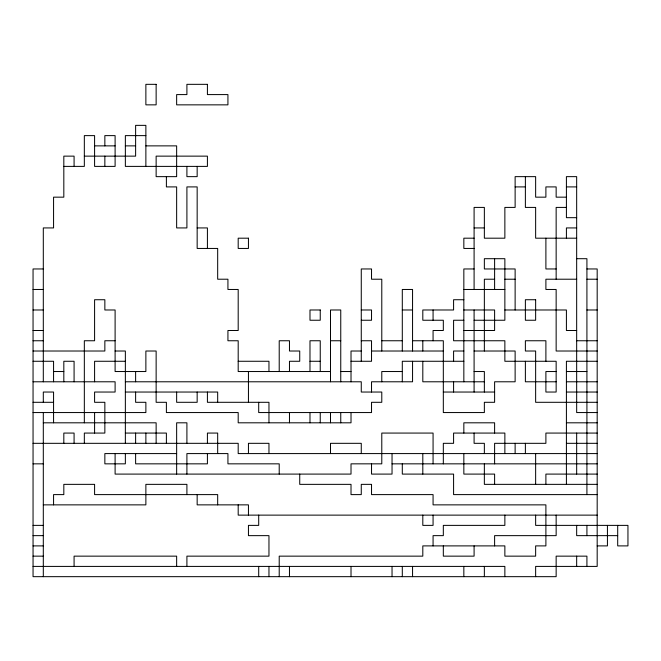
<?xml version="1.0" encoding="UTF-8"?>
<svg xmlns="http://www.w3.org/2000/svg" width="661" height="661" viewBox="0 0 661 661"><rect width="100%" height="100%" fill="white"/><g stroke="black" fill="none" stroke-linecap="round" stroke-linejoin="round"><path stroke-width="0.99" d="M145.874 135.621L125.359 135.621L125.359 166.39L207.414 166.39L207.414 156.136L156.136 156.136L156.136 176.644L176.644 176.644L176.644 145.874L145.874 145.874M94.589 145.874L115.105 145.874M125.359 145.874L135.621 145.874M84.335 156.136L135.621 156.136L135.621 125.359L145.874 125.359L145.874 166.39M63.82 166.39L84.335 166.39L84.335 135.621L94.589 135.621L94.589 166.39L115.105 166.39L115.105 135.621L104.851 135.621L104.851 145.874M515.126 186.906L525.379 186.906M566.411 186.906L576.665 186.906M566.411 197.16L556.149 197.16L556.149 186.906L545.895 186.906L545.895 197.16L535.641 197.16L535.641 176.644L515.126 176.644L515.126 207.414L504.864 207.414L504.864 238.191L484.356 238.191L484.356 207.414L474.094 207.414L474.094 289.468M566.411 207.414L556.149 207.414L556.149 279.215M576.665 217.676L566.411 217.676L566.411 176.644L576.665 176.644L576.665 412.555L597.18 412.555M197.16 227.929L207.414 227.929L207.414 248.445M474.094 227.929L484.356 227.929M576.665 227.929L566.411 227.929L566.411 238.191M474.094 238.191L463.84 238.191L463.84 248.445L474.094 248.445M576.665 238.191L535.641 238.191L535.641 207.414L525.379 207.414L525.379 176.644M576.665 258.699L586.918 258.699L586.918 494.61M43.304 268.961L33.05 268.961L33.05 576.665L556.149 576.665L556.149 556.149L586.918 556.149L586.918 566.411M474.094 268.961L463.84 268.961L463.84 381.785M556.149 268.961L545.895 268.961L545.895 238.191M586.918 268.961L597.18 268.961L597.18 566.411L535.641 566.411L535.641 576.665M494.61 279.215L484.356 279.215L484.356 351.016M504.864 279.215L515.126 279.215M576.665 279.215L545.895 279.215L545.895 289.468L556.149 289.468L556.149 351.016L597.18 351.016M586.918 279.215L597.18 279.215M33.05 289.468L43.304 289.468M463.84 289.468L504.864 289.468M463.84 299.73L453.586 299.73L453.586 309.984L422.809 309.984L422.809 320.246L443.324 320.246L443.324 330.5L433.071 330.5L433.071 340.754M33.05 309.984L43.304 309.984M361.27 309.984L371.532 309.984L371.532 320.246L361.27 320.246M402.301 309.984L412.555 309.984M463.84 309.984L494.61 309.984L494.61 330.5L463.84 330.5M504.864 309.984L566.411 309.984L566.411 330.5L576.665 330.5M586.918 309.984L597.18 309.984M463.84 320.246L453.586 320.246L453.586 340.754L504.864 340.754L504.864 361.27L556.149 361.27L556.149 392.039L545.895 392.039L545.895 371.532L556.149 371.532M474.094 320.246L504.864 320.246L504.864 258.699L484.356 258.699L484.356 268.961L515.126 268.961L515.126 309.984M33.05 330.5L43.304 330.5M33.05 340.754L43.304 340.754M115.105 340.754L104.851 340.754L104.851 351.016L33.05 351.016M330.5 340.754L340.754 340.754M361.27 340.754L371.532 340.754L371.532 361.27L351.016 361.27M381.785 340.754L402.301 340.754M412.555 340.754L443.324 340.754L443.324 412.555L484.356 412.555L484.356 402.301L494.61 402.301L494.61 381.785L515.126 381.785L515.126 351.016L474.094 351.016M576.665 340.754L597.18 340.754M115.105 351.016L125.359 351.016L125.359 443.324M361.27 351.016L351.016 351.016L351.016 381.785M371.532 351.016L443.324 351.016M463.84 351.016L453.586 351.016L453.586 361.27M33.05 361.27L53.566 361.27L53.566 381.785M125.359 361.27L94.589 361.27L94.589 381.785M238.191 361.27L268.961 361.27L268.961 371.532M309.984 361.27L320.246 361.27M463.84 361.27L402.301 361.27L402.301 381.785M597.18 361.27L566.411 361.27L566.411 484.356M53.566 371.532L63.82 371.532M330.5 371.532L238.191 371.532L238.191 340.754L227.929 340.754L227.929 330.5L238.191 330.5L238.191 289.468L227.929 289.468L227.929 279.215L217.676 279.215L217.676 248.445L197.16 248.445L197.16 186.906L186.906 186.906L186.906 227.929L176.644 227.929L176.644 186.906L166.39 186.906L166.39 176.644M340.754 371.532L351.016 371.532M402.301 371.532L381.785 371.532L381.785 381.785M474.094 371.532L484.356 371.532L484.356 392.039M566.411 371.532L586.918 371.532M33.05 381.785L115.105 381.785L115.105 392.039L94.589 392.039L94.589 402.301L104.851 402.301L104.851 433.071L84.335 433.071L84.335 443.324M125.359 381.785L361.27 381.785L361.27 392.039L381.785 392.039L381.785 402.301L371.532 402.301L371.532 412.555L258.699 412.555L258.699 402.301M484.356 381.785L422.809 381.785L422.809 361.27M556.149 381.785L525.379 381.785L525.379 361.27M566.411 381.785L597.18 381.785M125.359 392.039L217.676 392.039L217.676 402.301M443.324 392.039L494.61 392.039M566.411 392.039L597.18 392.039M33.05 402.301L53.566 402.301M597.18 402.301L535.641 402.301L535.641 351.016L525.379 351.016L525.379 340.754L545.895 340.754L545.895 361.27M33.05 412.555L145.874 412.555L145.874 402.301L135.621 402.301L135.621 392.039M43.304 422.809L156.136 422.809L156.136 443.324M566.411 422.809L597.18 422.809M125.359 433.071L166.39 433.071L166.39 443.324M597.18 433.071L545.895 433.071L545.895 443.324L494.61 443.324L494.61 463.84M33.05 443.324L238.191 443.324L238.191 453.586L597.18 453.586M566.411 443.324L597.18 443.324M176.644 453.586L104.851 453.586L104.851 463.84L125.359 463.84L125.359 453.586M33.05 463.84L43.304 463.84M392.039 463.84L597.18 463.84M597.18 474.094L545.895 474.094L545.895 484.356M597.18 484.356L484.356 484.356L484.356 463.84M597.18 494.61L453.586 494.61L453.586 474.094L402.301 474.094L402.301 463.84M43.304 504.864L145.874 504.864L145.874 484.356L186.906 484.356L186.906 494.61M597.18 515.126L238.191 515.126L238.191 504.864M33.05 525.379L43.304 525.379M33.05 535.641L43.304 535.641M617.696 535.641L576.665 535.641L576.665 525.379M33.05 545.895L43.304 545.895M597.18 545.895L607.434 545.895L607.434 525.379M33.05 556.149L43.304 556.149M33.05 566.411L504.864 566.411L504.864 576.665M617.696 525.379L617.696 545.895L627.95 545.895L627.95 525.379L535.641 525.379L535.641 515.126M586.918 525.379L586.918 535.641M576.665 433.071L576.665 474.094M576.665 556.149L576.665 566.411M556.149 515.126L556.149 535.641L494.61 535.641L494.61 545.895M535.641 453.586L535.641 484.356M525.379 443.324L525.379 453.586M515.126 443.324L515.126 453.586M504.864 453.586L504.864 433.071L453.586 433.071L453.586 443.324L443.324 443.324L443.324 463.84M504.864 515.126L504.864 525.379L443.324 525.379L443.324 535.641L433.071 535.641L433.071 545.895M494.61 258.699L494.61 289.468M494.61 433.071L494.61 422.809L463.84 422.809L463.84 433.071M494.61 484.356L494.61 474.094L463.84 474.094L463.84 453.586M484.356 453.586L484.356 443.324L474.094 443.324L474.094 433.071M484.356 566.411L484.356 576.665M474.094 309.984L474.094 392.039M474.094 545.895L474.094 556.149L443.324 556.149L443.324 545.895M463.84 566.411L463.84 576.665M453.586 381.785L453.586 392.039M433.071 309.984L433.071 320.246M433.071 463.84L433.071 433.071L381.785 433.071L381.785 463.84L351.016 463.84L351.016 474.094L115.105 474.094L115.105 453.586M433.071 515.126L433.071 525.379L422.809 525.379L422.809 515.126M422.809 340.754L422.809 351.016M422.809 453.586L422.809 474.094M412.555 351.016L412.555 289.468L402.301 289.468L402.301 351.016M412.555 361.27L412.555 381.785L371.532 381.785L371.532 392.039M412.555 566.411L412.555 576.665M402.301 566.411L402.301 576.665M392.039 453.586L392.039 474.094L371.532 474.094L371.532 463.84M392.039 566.411L392.039 576.665M381.785 351.016L381.785 279.215L371.532 279.215L371.532 268.961L361.27 268.961L361.27 361.27M361.27 453.586L361.27 443.324L330.5 443.324L330.5 453.586M351.016 412.555L351.016 422.809L238.191 422.809L238.191 412.555L166.39 412.555L166.39 402.301L156.136 402.301L156.136 351.016L145.874 351.016L145.874 371.532L115.105 371.532L115.105 309.984L104.851 309.984L104.851 299.73L94.589 299.73L94.589 340.754L84.335 340.754L84.335 422.809M351.016 566.411L351.016 576.665M340.754 381.785L340.754 309.984L330.5 309.984L330.5 381.785M340.754 412.555L340.754 422.809M330.5 412.555L330.5 422.809M320.246 371.532L320.246 340.754L309.984 340.754L309.984 371.532M320.246 412.555L320.246 422.809M309.984 412.555L309.984 422.809M299.73 474.094L299.73 484.356L351.016 484.356L351.016 494.61L361.27 494.61L361.27 484.356L371.532 484.356L371.532 494.61L433.071 494.61L433.071 504.864L545.895 504.864L545.895 545.895L535.641 545.895L535.641 556.149L504.864 556.149L504.864 545.895L422.809 545.895L422.809 556.149L279.215 556.149L279.215 576.665M289.468 371.532L289.468 361.27L299.73 361.27L299.73 351.016L289.468 351.016L289.468 340.754L279.215 340.754L279.215 371.532M289.468 412.555L289.468 422.809M289.468 566.411L289.468 576.665M279.215 474.094L279.215 463.84L227.929 463.84L227.929 453.586L186.906 453.586L186.906 474.094M268.961 422.809L268.961 402.301L207.414 402.301L207.414 392.039M268.961 453.586L268.961 443.324L248.445 443.324L248.445 453.586M268.961 566.411L268.961 576.665M258.699 515.126L258.699 525.379L248.445 525.379L248.445 535.641L268.961 535.641L268.961 556.149L186.906 556.149L186.906 566.411M258.699 566.411L258.699 576.665M248.445 371.532L248.445 402.301M248.445 515.126L248.445 504.864L197.16 504.864L197.16 494.61M217.676 453.586L217.676 433.071L207.414 433.071L207.414 443.324M217.676 504.864L217.676 494.61L94.589 494.61L94.589 484.356L63.82 484.356L63.82 494.61L53.566 494.61L53.566 504.864M207.414 453.586L207.414 463.84L135.621 463.84L135.621 453.586M197.16 166.39L197.16 176.644L186.906 176.644L186.906 166.39M197.16 392.039L197.16 402.301L176.644 402.301L176.644 392.039M186.906 443.324L186.906 422.809L176.644 422.809L176.644 474.094M176.644 566.411L176.644 556.149L74.082 556.149L74.082 566.411M145.874 433.071L145.874 443.324M135.621 371.532L135.621 381.785M135.621 433.071L135.621 443.324M104.851 156.136L104.851 166.39M94.589 412.555L94.589 433.071M74.082 166.39L74.082 156.136L63.82 156.136L63.82 197.16L53.566 197.16L53.566 227.929L43.304 227.929L43.304 381.785M74.082 381.785L74.082 361.27L63.82 361.27L63.82 381.785M74.082 443.324L74.082 433.071L63.82 433.071L63.82 443.324M53.566 422.809L53.566 392.039L43.304 392.039L43.304 402.301M43.304 412.555L43.304 576.665M156.136 84.335L145.874 84.335L145.874 104.851L156.136 104.851L156.136 84.335M207.414 84.335L186.906 84.335L186.906 94.589L176.644 94.589L176.644 104.851L227.929 104.851L227.929 94.589L207.414 94.589L207.414 84.335M248.445 238.191L238.191 238.191L238.191 248.445L248.445 248.445L248.445 238.191M535.641 299.73L525.379 299.73L525.379 320.246L535.641 320.246L535.641 299.73M320.246 309.984L309.984 309.984L309.984 320.246L320.246 320.246L320.246 309.984"/></g></svg>
